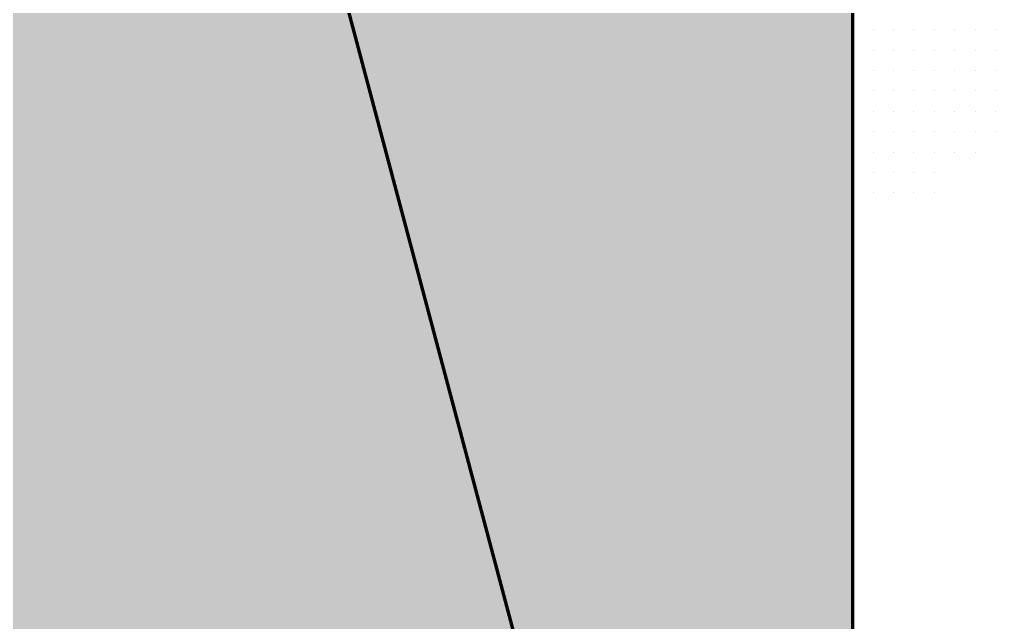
# Model space of a CAD drawing. Header units: inches. Extents: x 1 to 529, y -1 to 335.
# Drawn here: x 416.878 to 420.067, y 22.663 to 24.633 of the extents above; entities that cross this region are included whole.
import ezdxf

# ---------------------------------------------------------------- set-up
doc = ezdxf.new("R2010")
doc.units = ezdxf.units.IN
doc.layers.add('H', color=7, linetype='CONTINUOUS', lineweight=100)
doc.layers.add('P', color=250, linetype='CONTINUOUS', lineweight=100)

msp = doc.modelspace()

# ---------------------------------------------------------------- hatches: boundary and pattern name
at = {"layer": 'H', "linetype": 'CONTINUOUS'}
for points in [[(416.8, 18.4667), (419.6, 18.4667), (416.8, 29), (416.8, 18.4667), (419.6, 18.4667), (419.6, 16.8667)], [(416.8, 29), (419.6, 29), (419.6, 18.4667)]]:
    msp.add_hatch(color=0, dxfattribs=at).paths.add_polyline_path(points)

# ---------------------------------------------------------------- linework, layer by layer
at = {"layer": 'P', "color": 0, "linetype": 'CONTINUOUS'}
for points in [[(416.8, 29), (416.8, 18.4667), (419.6, 18.4667), (416.8, 29)], [(416.8, 29), (419.6, 29), (419.6, 18.4667), (416.8, 29)], [(419.6667, 24.6), (419.6667, 24.6)], [(419.6667, 24.6), (419.6667, 24.6)], [(419.6667, 24.6), (419.6667, 24.6)], [(419.6667, 24.6), (419.6667, 24.6)], [(419.6667, 24.6), (419.6667, 24.6)], [(419.6667, 24.6), (419.6667, 24.6)], [(419.7333, 24.6), (419.7333, 24.6)], [(419.7333, 24.6), (419.7333, 24.6)], [(419.7333, 24.6), (419.7333, 24.6)], [(419.7333, 24.6), (419.7333, 24.6)], [(419.7333, 24.6), (419.7333, 24.6)], [(419.7333, 24.6), (419.7333, 24.6)], [(419.8, 24.6), (419.8, 24.6)], [(419.8, 24.6), (419.8, 24.6)], [(419.8, 24.6), (419.8, 24.6)], [(419.8, 24.6), (419.8, 24.6)], [(419.8, 24.6), (419.8, 24.6)], [(419.8, 24.6), (419.8, 24.6)], [(419.8667, 24.6), (419.8667, 24.6)], [(419.8667, 24.6), (419.8667, 24.6)], [(419.8667, 24.6), (419.8667, 24.6)], [(419.8667, 24.6), (419.8667, 24.6)], [(419.8667, 24.6), (419.8667, 24.6)], [(419.8667, 24.6), (419.8667, 24.6)], [(419.8667, 24.6), (419.8667, 24.6)], [(419.8667, 24.6), (419.8667, 24.6)], [(419.8667, 24.6), (419.8667, 24.6)], [(419.8667, 24.6), (419.8667, 24.6)], [(419.8667, 24.6), (419.8667, 24.6)], [(419.8667, 24.6), (419.8667, 24.6)], [(419.9333, 24.6), (419.9333, 24.6)], [(419.9333, 24.6), (419.9333, 24.6)], [(419.9333, 24.6), (419.9333, 24.6)], [(419.9333, 24.6), (419.9333, 24.6)], [(419.9333, 24.6), (419.9333, 24.6)], [(419.9333, 24.6), (419.9333, 24.6)], [(420, 24.6), (420, 24.6)], [(420, 24.6), (420, 24.6)], [(420, 24.6), (420, 24.6)], [(420, 24.6), (420, 24.6)], [(420, 24.6), (420, 24.6)], [(420, 24.6), (420, 24.6)], [(420, 24.6), (420, 24.6)], [(420, 24.6), (420, 24.6)], [(420, 24.6), (420, 24.6)], [(420, 24.6), (420, 24.6)], [(420, 24.6), (420, 24.6)], [(420, 24.6), (420, 24.6)], [(420.0667, 24.6), (420.0667, 24.6)], [(420.0667, 24.6), (420.0667, 24.6)], [(420.0667, 24.6), (420.0667, 24.6)], [(420.0667, 24.6), (420.0667, 24.6)], [(420.0667, 24.6), (420.0667, 24.6)], [(420.0667, 24.6), (420.0667, 24.6)], [(419.6667, 24.5333), (419.6667, 24.5333)], [(419.6667, 24.5333), (419.6667, 24.5333)], [(419.6667, 24.5333), (419.6667, 24.5333)], [(419.7333, 24.5333), (419.7333, 24.5333)], [(419.7333, 24.5333), (419.7333, 24.5333)], [(419.7333, 24.5333), (419.7333, 24.5333)], [(419.8, 24.5333), (419.8, 24.5333)], [(419.8, 24.5333), (419.8, 24.5333)], [(419.8, 24.5333), (419.8, 24.5333)], [(419.8667, 24.5333), (419.8667, 24.5333)], [(419.8667, 24.5333), (419.8667, 24.5333)], [(419.8667, 24.5333), (419.8667, 24.5333)], [(419.8667, 24.5333), (419.8667, 24.5333)], [(419.8667, 24.5333), (419.8667, 24.5333)], [(419.8667, 24.5333), (419.8667, 24.5333)], [(419.9333, 24.5333), (419.9333, 24.5333)], [(419.9333, 24.5333), (419.9333, 24.5333)], [(419.9333, 24.5333), (419.9333, 24.5333)], [(420, 24.5333), (420, 24.5333)], [(420, 24.5333), (420, 24.5333)], [(420, 24.5333), (420, 24.5333)], [(420, 24.5333), (420, 24.5333)], [(420, 24.5333), (420, 24.5333)], [(420, 24.5333), (420, 24.5333)], [(420.0667, 24.5333), (420.0667, 24.5333)], [(420.0667, 24.5333), (420.0667, 24.5333)], [(420.0667, 24.5333), (420.0667, 24.5333)], [(419.6667, 24.4667), (419.6667, 24.4667)], [(419.6667, 24.4667), (419.6667, 24.4667)], [(419.6667, 24.4667), (419.6667, 24.4667)], [(419.7333, 24.4667), (419.7333, 24.4667)], [(419.7333, 24.4667), (419.7333, 24.4667)], [(419.7333, 24.4667), (419.7333, 24.4667)], [(419.8, 24.4667), (419.8, 24.4667)], [(419.8, 24.4667), (419.8, 24.4667)], [(419.8, 24.4667), (419.8, 24.4667)], [(419.8667, 24.4667), (419.8667, 24.4667)], [(419.8667, 24.4667), (419.8667, 24.4667)], [(419.8667, 24.4667), (419.8667, 24.4667)], [(419.8667, 24.4667), (419.8667, 24.4667)], [(419.8667, 24.4667), (419.8667, 24.4667)], [(419.8667, 24.4667), (419.8667, 24.4667)], [(419.9333, 24.4667), (419.9333, 24.4667)], [(419.9333, 24.4667), (419.9333, 24.4667)], [(419.9333, 24.4667), (419.9333, 24.4667)], [(420, 24.4667), (420, 24.4667)], [(420, 24.4667), (420, 24.4667)], [(420, 24.4667), (420, 24.4667)], [(420, 24.4667), (420, 24.4667)], [(420, 24.4667), (420, 24.4667)], [(420, 24.4667), (420, 24.4667)], [(420, 24.4667), (420, 24.4667)], [(420.0667, 24.4667), (420.0667, 24.4667)], [(420.0667, 24.4667), (420.0667, 24.4667)], [(420.0667, 24.4667), (420.0667, 24.4667)], [(419.6667, 24.4), (419.6667, 24.4)], [(419.6667, 24.4), (419.6667, 24.4)], [(419.6667, 24.4), (419.6667, 24.4)], [(419.6667, 24.4), (419.6667, 24.4)], [(419.6667, 24.4), (419.6667, 24.4)], [(419.6667, 24.4), (419.6667, 24.4)], [(419.6667, 24.4), (419.6667, 24.4)], [(419.7333, 24.4), (419.7333, 24.4)], [(419.7333, 24.4), (419.7333, 24.4)], [(419.7333, 24.4), (419.7333, 24.4)], [(419.7333, 24.4), (419.7333, 24.4)], [(419.7333, 24.4), (419.7333, 24.4)], [(419.7333, 24.4), (419.7333, 24.4)], [(419.7333, 24.4), (419.7333, 24.4)], [(419.8, 24.4), (419.8, 24.4)], [(419.8, 24.4), (419.8, 24.4)], [(419.8, 24.4), (419.8, 24.4)], [(419.8, 24.4), (419.8, 24.4)], [(419.8, 24.4), (419.8, 24.4)], [(419.8, 24.4), (419.8, 24.4)], [(419.8, 24.4), (419.8, 24.4)], [(419.8667, 24.4), (419.8667, 24.4)], [(419.8667, 24.4), (419.8667, 24.4)], [(419.8667, 24.4), (419.8667, 24.4)], [(419.8667, 24.4), (419.8667, 24.4)], [(419.8667, 24.4), (419.8667, 24.4)], [(419.8667, 24.4), (419.8667, 24.4)], [(419.8667, 24.4), (419.8667, 24.4)], [(419.8667, 24.4), (419.8667, 24.4)], [(419.8667, 24.4), (419.8667, 24.4)], [(419.8667, 24.4), (419.8667, 24.4)], [(419.8667, 24.4), (419.8667, 24.4)], [(419.8667, 24.4), (419.8667, 24.4)], [(419.8667, 24.4), (419.8667, 24.4)], [(419.8667, 24.4), (419.8667, 24.4)], [(419.9333, 24.4), (419.9333, 24.4)], [(419.9333, 24.4), (419.9333, 24.4)], [(419.9333, 24.4), (419.9333, 24.4)], [(419.9333, 24.4), (419.9333, 24.4)], [(419.9333, 24.4), (419.9333, 24.4)], [(419.9333, 24.4), (419.9333, 24.4)], [(419.9333, 24.4), (419.9333, 24.4)], [(420, 24.4), (420, 24.4)], [(420, 24.4), (420, 24.4)], [(420, 24.4), (420, 24.4)], [(420, 24.4), (420, 24.4)], [(420, 24.4), (420, 24.4)], [(420, 24.4), (420, 24.4)], [(420, 24.4), (420, 24.4)], [(420, 24.4), (420, 24.4)], [(420, 24.4), (420, 24.4)], [(420, 24.4), (420, 24.4)], [(420, 24.4), (420, 24.4)], [(420, 24.4), (420, 24.4)], [(420, 24.4), (420, 24.4)], [(420, 24.4), (420, 24.4)], [(420.0667, 24.4), (420.0667, 24.4)], [(420.0667, 24.4), (420.0667, 24.4)], [(420.0667, 24.4), (420.0667, 24.4)], [(420.0667, 24.4), (420.0667, 24.4)], [(420.0667, 24.4), (420.0667, 24.4)], [(420.0667, 24.4), (420.0667, 24.4)], [(420.0667, 24.4), (420.0667, 24.4)], [(419.6667, 24.3333), (419.6667, 24.3333)], [(419.6667, 24.3333), (419.6667, 24.3333)], [(419.6667, 24.3333), (419.6667, 24.3333)], [(419.6667, 24.3333), (419.6667, 24.3333)], [(419.7333, 24.3333), (419.7333, 24.3333)], [(419.7333, 24.3333), (419.7333, 24.3333)], [(419.7333, 24.3333), (419.7333, 24.3333)], [(419.8, 24.3333), (419.8, 24.3333)], [(419.8, 24.3333), (419.8, 24.3333)], [(419.8, 24.3333), (419.8, 24.3333)], [(419.8667, 24.3333), (419.8667, 24.3333)], [(419.8667, 24.3333), (419.8667, 24.3333)], [(419.8667, 24.3333), (419.8667, 24.3333)], [(419.8667, 24.3333), (419.8667, 24.3333)], [(419.8667, 24.3333), (419.8667, 24.3333)], [(419.8667, 24.3333), (419.8667, 24.3333)], [(419.9333, 24.3333), (419.9333, 24.3333)], [(419.9333, 24.3333), (419.9333, 24.3333)], [(419.9333, 24.3333), (419.9333, 24.3333)], [(420, 24.3333), (420, 24.3333)], [(420, 24.3333), (420, 24.3333)], [(420, 24.3333), (420, 24.3333)], [(420, 24.3333), (420, 24.3333)], [(420, 24.3333), (420, 24.3333)], [(420, 24.3333), (420, 24.3333)], [(420.0667, 24.3333), (420.0667, 24.3333)], [(420.0667, 24.3333), (420.0667, 24.3333)], [(420.0667, 24.3333), (420.0667, 24.3333)], [(419.6667, 24.2667), (419.6667, 24.2667)], [(419.6667, 24.2667), (419.6667, 24.2667)], [(419.6667, 24.2667), (419.6667, 24.2667)], [(419.6667, 24.2667), (419.6667, 24.2667)], [(419.6667, 24.2667), (419.6667, 24.2667)], [(419.6667, 24.2667), (419.6667, 24.2667)], [(419.7333, 24.2667), (419.7333, 24.2667)], [(419.7333, 24.2667), (419.7333, 24.2667)], [(419.7333, 24.2667), (419.7333, 24.2667)], [(419.7333, 24.2667), (419.7333, 24.2667)], [(419.7333, 24.2667), (419.7333, 24.2667)], [(419.7333, 24.2667), (419.7333, 24.2667)], [(419.8, 24.2667), (419.8, 24.2667)], [(419.8, 24.2667), (419.8, 24.2667)], [(419.8, 24.2667), (419.8, 24.2667)], [(419.8, 24.2667), (419.8, 24.2667)], [(419.8, 24.2667), (419.8, 24.2667)], [(419.8, 24.2667), (419.8, 24.2667)], [(419.8667, 24.2667), (419.8667, 24.2667)], [(419.8667, 24.2667), (419.8667, 24.2667)], [(419.8667, 24.2667), (419.8667, 24.2667)], [(419.8667, 24.2667), (419.8667, 24.2667)], [(419.8667, 24.2667), (419.8667, 24.2667)], [(419.8667, 24.2667), (419.8667, 24.2667)], [(419.8667, 24.2667), (419.8667, 24.2667)], [(419.8667, 24.2667), (419.8667, 24.2667)], [(419.8667, 24.2667), (419.8667, 24.2667)], [(419.8667, 24.2667), (419.8667, 24.2667)], [(419.8667, 24.2667), (419.8667, 24.2667)], [(419.8667, 24.2667), (419.8667, 24.2667)], [(419.9333, 24.2667), (419.9333, 24.2667)], [(419.9333, 24.2667), (419.9333, 24.2667)], [(419.9333, 24.2667), (419.9333, 24.2667)], [(419.9333, 24.2667), (419.9333, 24.2667)], [(419.9333, 24.2667), (419.9333, 24.2667)], [(419.9333, 24.2667), (419.9333, 24.2667)], [(420, 24.2667), (420, 24.2667)], [(420, 24.2667), (420, 24.2667)], [(420, 24.2667), (420, 24.2667)], [(420, 24.2667), (420, 24.2667)], [(420, 24.2667), (420, 24.2667)], [(420, 24.2667), (420, 24.2667)], [(420, 24.2667), (420, 24.2667)], [(420, 24.2667), (420, 24.2667)], [(420, 24.2667), (420, 24.2667)], [(420, 24.2667), (420, 24.2667)], [(420, 24.2667), (420, 24.2667)], [(420.0667, 24.2667), (420.0667, 24.2667)], [(420.0667, 24.2667), (420.0667, 24.2667)], [(420.0667, 24.2667), (420.0667, 24.2667)], [(420.0667, 24.2667), (420.0667, 24.2667)], [(419.6667, 24.2), (419.6667, 24.2)], [(419.6667, 24.2), (419.6667, 24.2)], [(419.6667, 24.2), (419.6667, 24.2)], [(419.7333, 24.2), (419.7333, 24.2)], [(419.7333, 24.2), (419.7333, 24.2)], [(419.7333, 24.2), (419.7333, 24.2)], [(419.8, 24.2), (419.8, 24.2)], [(419.8, 24.2), (419.8, 24.2)], [(419.8, 24.2), (419.8, 24.2)], [(419.8667, 24.2), (419.8667, 24.2)], [(419.8667, 24.2), (419.8667, 24.2)], [(419.8667, 24.2), (419.8667, 24.2)], [(419.8667, 24.2), (419.8667, 24.2)], [(419.8667, 24.2), (419.8667, 24.2)], [(419.8667, 24.2), (419.8667, 24.2)], [(419.9333, 24.2), (419.9333, 24.2)], [(419.9333, 24.2), (419.9333, 24.2)], [(419.9333, 24.2), (419.9333, 24.2)], [(420, 24.2), (420, 24.2)], [(420, 24.2), (420, 24.2)], [(419.6667, 24.1333), (419.6667, 24.1333)], [(419.6667, 24.1333), (419.6667, 24.1333)], [(419.6667, 24.1333), (419.6667, 24.1333)], [(419.7333, 24.1333), (419.7333, 24.1333)], [(419.7333, 24.1333), (419.7333, 24.1333)], [(419.7333, 24.1333), (419.7333, 24.1333)], [(419.7333, 24.1333), (419.7333, 24.1333)], [(419.8, 24.1333), (419.8, 24.1333)], [(419.8, 24.1333), (419.8, 24.1333)], [(419.8, 24.1333), (419.8, 24.1333)], [(419.8667, 24.1333), (419.8667, 24.1333)], [(419.8667, 24.1333), (419.8667, 24.1333)], [(419.8667, 24.1333), (419.8667, 24.1333)], [(419.8667, 24.1333), (419.8667, 24.1333)], [(419.8667, 24.1333), (419.8667, 24.1333)], [(419.6667, 24.0667), (419.6667, 24.0667)], [(419.6667, 24.0667), (419.6667, 24.0667)], [(419.6667, 24.0667), (419.6667, 24.0667)], [(419.6667, 24.0667), (419.6667, 24.0667)], [(419.6667, 24.0667), (419.6667, 24.0667)], [(419.6667, 24.0667), (419.6667, 24.0667)], [(419.7333, 24.0667), (419.7333, 24.0667)], [(419.7333, 24.0667), (419.7333, 24.0667)], [(419.7333, 24.0667), (419.7333, 24.0667)], [(419.7333, 24.0667), (419.7333, 24.0667)], [(419.7333, 24.0667), (419.7333, 24.0667)], [(419.8, 24.0667), (419.8, 24.0667)], [(419.8, 24.0667), (419.8, 24.0667)], [(419.8, 24.0667), (419.8, 24.0667)], [(419.8667, 24.0667), (419.8667, 24.0667)]]:
    msp.add_lwpolyline(points, dxfattribs=at)

doc.saveas('drawing.dxf')
